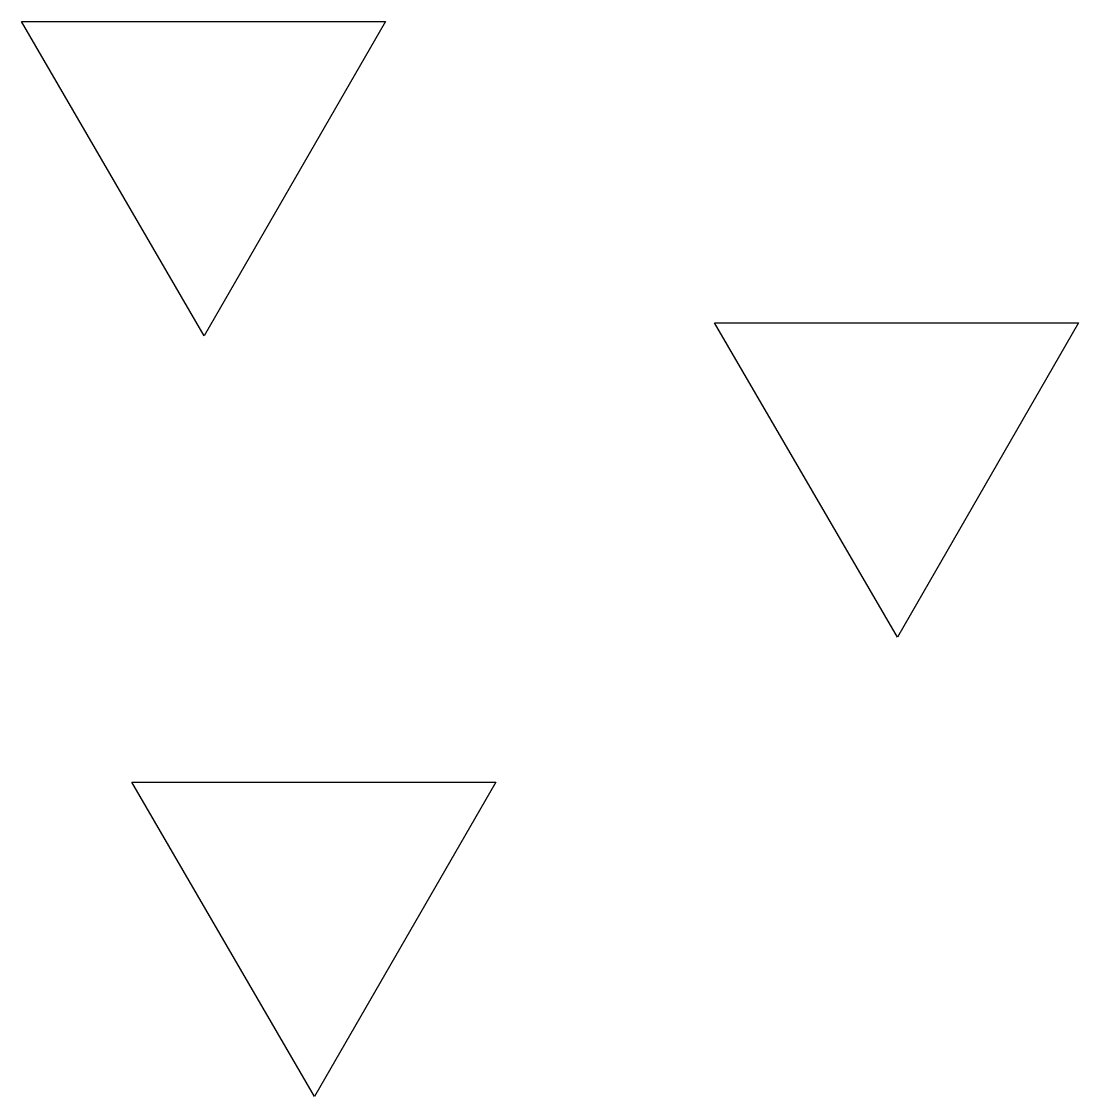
# Model space of a CAD drawing. Extents: x -0.429 to 0.213, y -0.37 to 0.283.
import ezdxf

# ---------------------------------------------------------------- set-up
doc = ezdxf.new("R2010")
doc.units = 0
doc.layers.add('L1D0', color=1, linetype='CONTINUOUS')

msp = doc.modelspace()

# ---------------------------------------------------------------- linework, layer by layer
at = {"layer": 'L1D0'}
for points in [[(-0.318, 0.092), (-0.429, 0.283), (-0.208, 0.283)], [(0.103, -0.091), (-0.008, 0.1), (0.213, 0.1)], [(-0.251, -0.37), (-0.362, -0.179), (-0.141, -0.179)]]:
    msp.add_lwpolyline(points, close=True, dxfattribs=at)

doc.saveas('drawing.dxf')
